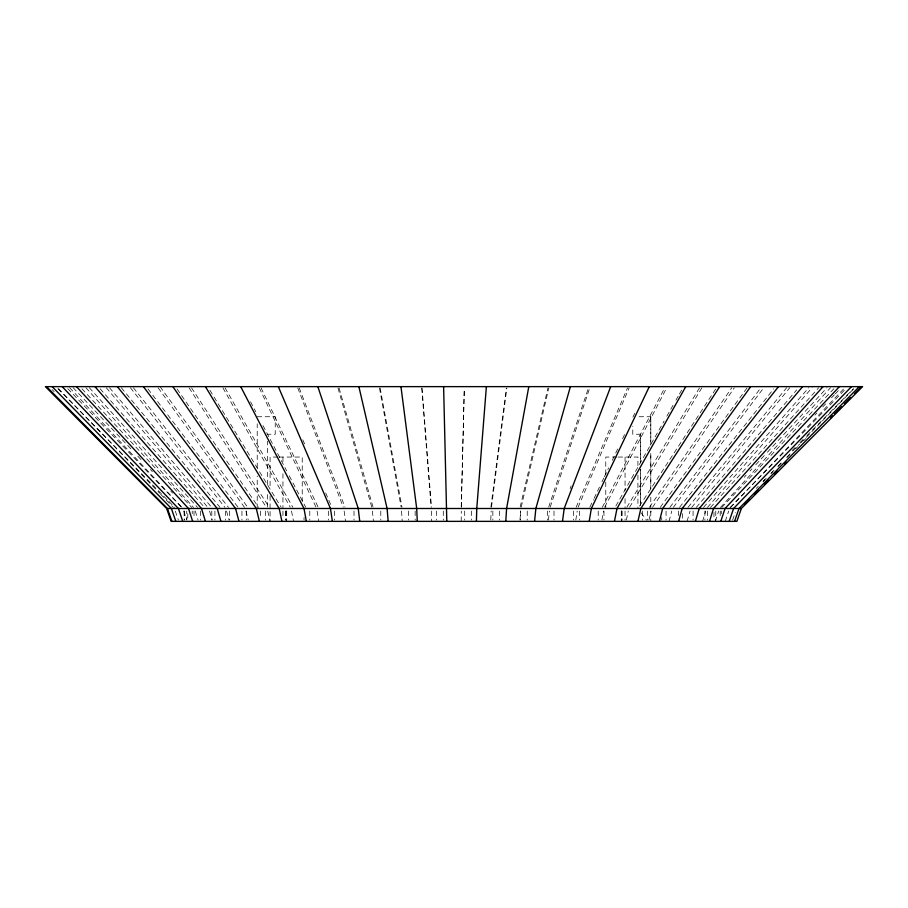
<?xml version="1.0" encoding="UTF-8"?>
<svg xmlns="http://www.w3.org/2000/svg" width="908" height="908" viewBox="0 0 908 908"><rect width="100%" height="100%" fill="white"/><g stroke="black" fill="none" stroke-linecap="round" stroke-linejoin="round"><path stroke-width="0.68" stroke-dasharray="4.54 3.41" d="M257.214 508.491L257.214 476.03M257.214 467.563L257.214 423.798M267.508 507.061L267.508 493.01M267.508 484.645L267.508 441.231M640.492 434.24L640.492 462.263L640.492 434.24L632.774 434.24L632.774 426.158M650.786 416.738L650.786 444.977L650.786 416.738L636.928 416.738M461.196 521.362L461.287 511.068M461.23 507.073L464.26 388.056M461.343 507.073L464.351 388.056M490.774 520.068L491.183 511.068M519.955 520.068L520.681 511.068M548.398 520.068L549.454 511.068M490.899 507.095L506.369 388.045M491.489 507.095L506.857 388.045M575.82 520.068L577.17 511.068M601.89 520.068L603.536 511.068M626.361 520.068L628.279 511.068M521.215 507.129L548.795 388.011M520.159 507.129L547.921 388.011M648.925 520.068L651.093 511.068M669.026 521.362L671.761 511.068M687.072 521.362L690.035 511.068M702.565 521.362L705.732 511.068M715.334 521.362L718.671 511.068M550.191 507.152L589.701 387.977M548.693 507.152L588.441 387.977M725.242 521.362L728.704 511.068M732.62 520.068L735.276 512.35M570.111 488.629L571.132 485.984M578.112 507.197L629.13 387.943M576.183 507.197L627.507 387.943M589.814 507.22L593.457 499.616M594.059 498.344L599.53 486.915M601.959 481.842L603.786 478.028M604.388 476.768L608.644 467.881M612.287 460.265L618.359 447.565M622.604 438.689L625.646 432.333M632.933 417.101L634.749 413.299M604.66 507.243L666.642 387.898M602.322 507.243L664.679 387.898M615.84 506.028L664.066 421.108M666.858 416.182L673.146 405.104M675.949 400.178L678.741 395.264M679.445 394.027L682.237 389.101M629.55 507.288L701.839 387.852M626.815 507.288L699.546 387.852M639.47 506.131L716.469 387.829M652.511 507.334L734.334 387.807M649.413 507.334L731.746 387.807M660.23 507.356L747.136 387.784M673.305 507.368L763.741 387.773M669.877 507.368L760.881 387.773M679.502 507.39L773.718 388.862M691.669 507.402L789.778 387.727M687.969 507.402L786.68 387.727M696.3 507.413L796.691 389.884M707.445 507.436L812.127 387.705M703.496 507.436L808.812 387.705M710.431 507.447L818.71 387.693M720.453 507.459L830.548 387.682M744.231 477.256L746.16 475.168M750.008 471.002L751.938 468.914M755.785 464.748L766.386 453.296M767.351 452.252L827.063 387.682M721.769 507.47L833.919 388.692M730.543 507.47L844.837 387.671M814.919 415.081L816.86 413.049M822.716 406.954L825.633 403.901M831.49 397.817L834.407 394.764M835.383 393.754L838.311 390.701M730.18 507.481L845.881 388.669M756.319 488.356L758.282 486.336M763.208 481.308L766.17 478.289M771.096 473.25L774.047 470.231M777.997 466.201L781.936 462.172M786.861 457.133L791.787 452.105M792.775 451.094L799.664 444.046M800.652 443.036L821.343 421.891M822.33 420.881L853.861 388.658M792.082 450.561L795.056 447.565M800.016 442.571L802.99 439.574M806.951 435.579L828.777 413.605M829.764 412.607L853.565 388.635M762.981 481.524L764.979 479.526M770.96 473.533L772.958 471.536M777.94 466.542L781.924 462.547M786.918 457.553L789.903 454.556M795.885 448.563L797.882 446.566M803.864 440.573L805.861 438.575M257.214 416.738L275.226 416.738L275.226 434.24L267.508 434.24M277.791 457.053L270.073 457.053L270.073 489.026M279.085 457.053L302.228 457.053L302.228 501.545M616.952 457.053L605.772 457.053L605.772 475.122M618.166 457.053L637.927 457.053L637.927 466.78M52.153 389.634L54.162 391.632M57.851 388.658L167.889 500.444M168.877 501.443L174.824 507.493M58.453 388.669L159.683 493.26M160.671 494.281L173.439 507.481M67.737 388.669L181.782 507.481M73.117 387.671L133.056 451.151M137.891 456.27L141.762 460.367M150.467 469.584L152.396 471.638M170.761 491.092L172.702 493.135M69.575 387.671L181.986 507.459M81.902 388.726L191.702 507.459M89.29 387.693L197.569 507.447M85.897 387.693L193.506 507.447M100.118 388.76L204.504 507.436M109.459 387.716L211.7 507.413M106.247 387.716L207.864 507.413M121.32 387.727L220.031 507.402M133.408 387.75L228.498 507.39M130.412 387.75L224.934 507.39M147.97 388.896L166.868 413.719M167.719 414.854L238.123 507.368M641.082 512.782L646.61 520.284M160.035 386.638L247.771 507.356M158.128 387.795L244.502 507.345M177.06 388.964L258.587 507.334M191.531 387.829L269.301 507.311M189.08 387.829L266.373 507.311M209.918 390.258L281.185 507.288M225.071 387.875L292.853 507.266M222.925 387.875L290.299 507.266M250.54 401.722L255.795 411.767M263.014 425.591L269.585 438.144M270.232 439.404L286.644 470.809M289.277 475.837L305.678 507.243M261.095 387.909L318.186 507.22M259.302 387.909L316.041 507.22M302.807 439.79L305.599 446.271M325.688 492.942L331.817 507.197M299.243 387.966L345.006 507.175M297.801 387.966L343.281 507.175M175.301 511.068L178.377 520.068M183.802 511.068L186.776 520.068L186.719 511.068M195.254 511.068L198.103 520.068M209.555 511.068L212.245 520.068M339.07 388L373.04 507.141M338.003 388L371.758 507.141M226.523 511.068L229.032 520.068M245.989 511.068L248.27 520.068M267.724 511.068L270.073 521.362L270.073 510.988M291.513 511.068L293.556 521.362M380.146 388.022L401.972 507.107M379.465 388.022L401.143 507.107M317.074 511.068L318.799 521.362M344.132 511.068L345.517 521.362M372.405 511.068L373.426 521.362M422.027 388.045L431.47 507.095M421.732 388.045L431.118 507.095M401.563 511.068L402.221 521.362M431.3 511.068L431.584 521.362M721.281 511.068L721.281 513.644M720.214 511.068L720.214 517.503M715.765 511.068L715.765 521.362M713.983 512.35L713.983 520.068M707.366 511.068L707.366 520.068M704.903 511.068L704.903 520.068M693.076 511.068L693.076 520.068M682.373 513.644L682.373 520.068M678.628 511.068L678.628 516.209M666.052 511.068L666.052 520.068M661.728 517.503L661.728 520.068M650.786 497.198L650.786 508.491M650.786 511.068L650.786 521.362M647.404 511.068L647.404 520.068M642.546 511.068L642.546 520.068M637.927 475.122L637.927 508.491M625.056 457.053L625.056 490.422M625.056 498.764L625.056 508.491M625.056 511.068L625.056 520.068M622.059 511.068L622.059 520.068M621.742 511.068L621.742 521.362M621.526 511.068L621.526 520.068M621.288 511.068L621.288 520.068M605.772 482.08L605.772 508.491M603.968 511.068L603.968 520.068M598.213 511.068L598.213 520.068M579.667 511.068L579.667 520.068M573.55 511.068L573.55 520.068M553.994 511.068L553.994 520.068M547.581 511.068L547.581 520.068M527.219 511.068L527.219 520.068M520.579 511.068L520.579 520.068M499.638 511.068L499.638 520.068M492.851 511.068L492.851 520.068M471.57 511.068L471.57 520.068M464.703 511.068L464.703 520.068M443.297 511.068L443.297 520.068M436.43 511.068L436.43 520.068M415.149 511.068L415.149 520.068M408.362 511.068L408.362 520.068M380.781 511.068L380.781 520.068M354.006 511.068L354.006 520.068M334.45 511.068L334.45 520.068M328.333 511.068L328.333 520.068M309.787 511.068L309.787 520.068M304.032 517.503L304.032 520.068M286.712 511.068L286.712 520.068M286.474 511.068L286.474 520.068M286.258 511.068L286.258 521.362M285.941 511.068L285.941 520.068M285.452 511.068L285.452 520.068M282.944 457.053L282.944 463.999M282.944 473.692L282.944 508.491M282.944 511.068L282.944 517.503M270.073 495.881L270.073 508.491M265.454 511.068L265.454 520.068M260.596 511.068L260.596 517.503M246.272 511.068L246.272 520.068M241.948 511.068L241.948 520.068M229.372 511.068L229.372 520.068M225.627 511.068L225.627 520.068M214.924 511.068L214.924 520.068M211.802 511.068L211.802 520.068M200.634 511.068L200.634 520.068M194.017 511.068L194.017 517.503M192.235 511.068L192.235 513.644M187.786 513.644L187.786 520.068M184.472 511.068L184.472 520.068M184.12 511.068L184.12 520.068M640.492 469.266L640.492 505.688L640.492 469.266M650.786 453.444L650.786 488.731L650.786 453.444"/><path stroke-width="1.36" d="M476.416 521.362L476.768 508.491L486.382 386.638M505.779 521.362L506.607 508.491L528.796 386.638M534.574 521.362L535.856 508.491L570.383 386.638M562.483 521.362L564.209 508.491L610.698 386.638M589.201 521.362L591.358 508.491L649.299 386.638M614.444 521.362L616.997 508.491L685.767 386.638M637.927 521.362L640.855 508.491L719.692 386.638M659.401 521.362L662.67 508.491L750.7 386.638M678.616 521.362L682.192 508.491L778.462 386.638M695.369 521.362L699.217 508.491L802.661 386.638M709.489 521.362L713.552 508.491L823.045 386.638M720.793 521.362L725.049 508.491L839.389 386.638M729.192 521.362L733.573 508.491L851.511 386.638M734.561 521.362L739.033 508.491L859.274 386.638M741.371 508.491L736.865 521.362L171.135 521.362L166.629 508.491L45.4 386.638L862.6 386.638L741.371 508.491L166.629 508.491M744.56 504.462L749.554 499.434M754.548 494.395L758.543 490.365M764.536 484.327L768.531 480.298M774.524 474.26L777.52 471.229M784.523 464.181L786.521 462.172M830.48 417.862L832.477 415.853M834.475 413.832L841.466 406.784M844.463 403.765L850.455 397.715M854.451 393.697L861.442 386.638M46.558 386.638L167.435 508.491L171.93 521.362M52.165 386.638L171.385 508.491L175.823 521.362M62.187 386.638L178.433 508.491L182.758 521.362M76.499 386.638L188.501 508.491L192.666 521.362M94.954 386.638L201.474 508.491L205.435 521.362M117.325 386.638L217.216 508.491L220.928 521.362M143.396 386.638L235.558 508.491L238.974 521.362M172.872 386.638L256.283 508.491L259.382 521.362M205.424 386.638L279.176 508.491L281.923 521.362M240.699 386.638L303.987 508.491L306.337 521.362M278.313 386.638L330.444 508.491L332.385 521.362M317.857 386.638L358.251 508.491L359.75 521.362M358.887 386.638L387.103 508.491L388.159 521.362M400.961 386.638L416.693 508.491L417.283 521.362M443.615 386.638L446.804 521.362"/></g></svg>
